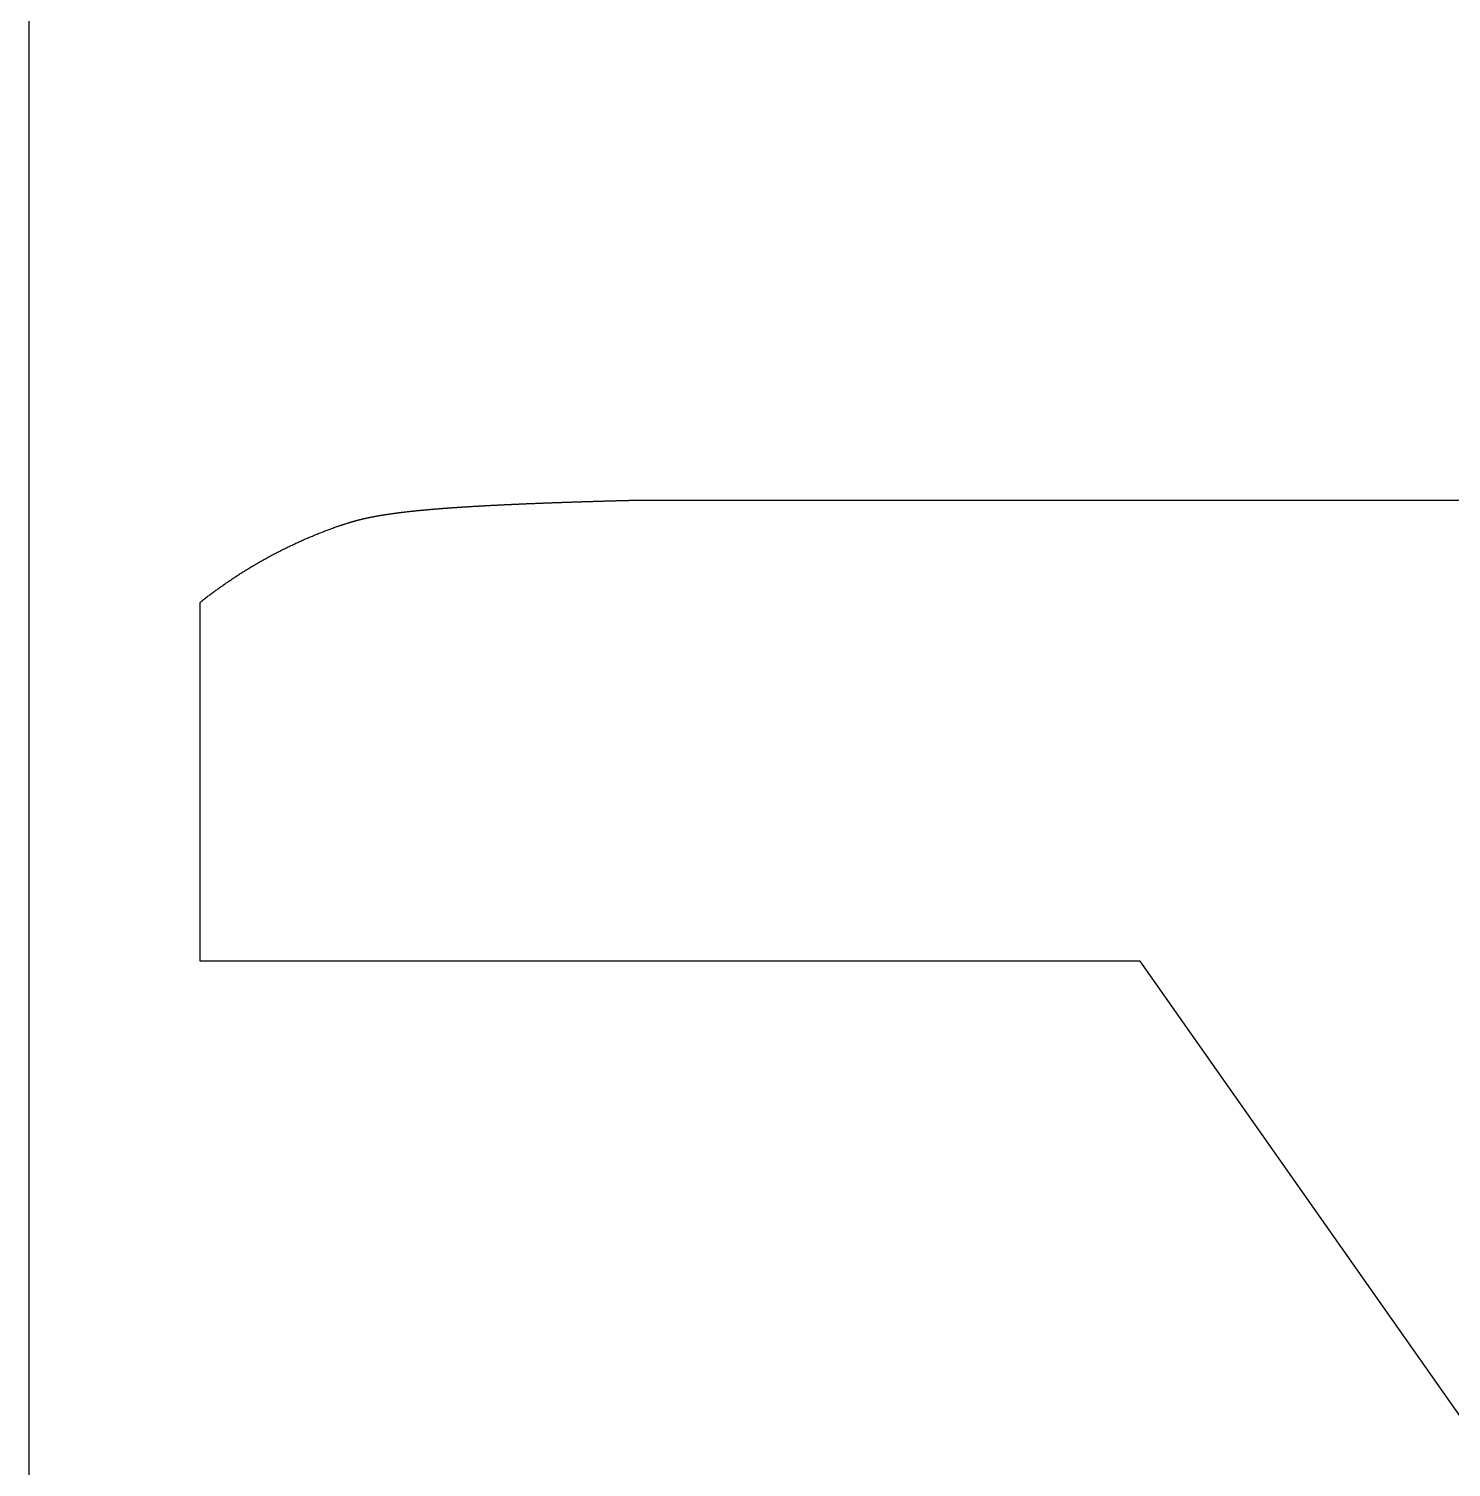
# Model space of a CAD drawing. Header units: inches. Extents: x -955 to -701, y -2062 to -1714.
# Drawn here: x -905.661 to -902.635, y -1991.693 to -1988.635 of the extents above; entities that cross this region are included whole.
import ezdxf

# ---------------------------------------------------------------- set-up
doc = ezdxf.new("R2010")
doc.units = ezdxf.units.IN
doc.header["$LTSCALE"] = 0.1
doc.header["$MEASUREMENT"] = 0
doc.layers.add('pic', color=1, linetype='Continuous')

msp = doc.modelspace()

# ---------------------------------------------------------------- linework, layer by layer
at = {"color": 7, "linetype": 'Continuous', "lineweight": 25}
msp.add_lwpolyline([(-902.57881, -1991.63687), (-903.29633, -1990.61687), (-905.29633, -1990.61687), (-905.29633, -1989.85438), (-905.29458, -1989.85298), (-905.29283, -1989.85159), (-905.29108, -1989.85021), (-905.28932, -1989.84883), (-905.28756, -1989.84745), (-905.2858, -1989.84607), (-905.28403, -1989.8447), (-905.28226, -1989.84333), (-905.28049, -1989.84197), (-905.27871, -1989.84061), (-905.27693, -1989.83925), (-905.27514, -1989.8379), (-905.27335, -1989.83656), (-905.27156, -1989.83521), (-905.26977, -1989.83387), (-905.26797, -1989.83254), (-905.26617, -1989.8312), (-905.26436, -1989.82988), (-905.26256, -1989.82855), (-905.26074, -1989.82723), (-905.25893, -1989.82591), (-905.25711, -1989.8246), (-905.25529, -1989.82329), (-905.25347, -1989.82199), (-905.25164, -1989.82069), (-905.24981, -1989.81939), (-905.24797, -1989.8181), (-905.24614, -1989.81681), (-905.2443, -1989.81553), (-905.24245, -1989.81425), (-905.24061, -1989.81297), (-905.23876, -1989.8117), (-905.2369, -1989.81043), (-905.23505, -1989.80917), (-905.23319, -1989.80791), (-905.23133, -1989.80665), (-905.22946, -1989.8054), (-905.22759, -1989.80415), (-905.22572, -1989.80291), (-905.22385, -1989.80167), (-905.22197, -1989.80043), (-905.22009, -1989.7992), (-905.21821, -1989.79798), (-905.21633, -1989.79675), (-905.21444, -1989.79554), (-905.21255, -1989.79432), (-905.21065, -1989.79311), (-905.20875, -1989.7919), (-905.20685, -1989.7907), (-905.20495, -1989.78951), (-905.20305, -1989.78831), (-905.20114, -1989.78712), (-905.19923, -1989.78594), (-905.19731, -1989.78476), (-905.19539, -1989.78358), (-905.19347, -1989.78241), (-905.19155, -1989.78124), (-905.18963, -1989.78008), (-905.1877, -1989.77892), (-905.18577, -1989.77776), (-905.18384, -1989.77661), (-905.1819, -1989.77546), (-905.17996, -1989.77432), (-905.17802, -1989.77318), (-905.17608, -1989.77205), (-905.17413, -1989.77092), (-905.17218, -1989.7698), (-905.17023, -1989.76867), (-905.16828, -1989.76756), (-905.16632, -1989.76645), (-905.16436, -1989.76534), (-905.1624, -1989.76424), (-905.16044, -1989.76314), (-905.15847, -1989.76204), (-905.1565, -1989.76095), (-905.15453, -1989.75987), (-905.15256, -1989.75879), (-905.15058, -1989.75771), (-905.14861, -1989.75664), (-905.14662, -1989.75557), (-905.14464, -1989.7545), (-905.14266, -1989.75345), (-905.14067, -1989.75239), (-905.13868, -1989.75134), (-905.13669, -1989.7503), (-905.13469, -1989.74925), (-905.13269, -1989.74822), (-905.1307, -1989.74719), (-905.12869, -1989.74616), (-905.12669, -1989.74513), (-905.12468, -1989.74412), (-905.12268, -1989.7431), (-905.12067, -1989.74209), (-905.11865, -1989.74109), (-905.11664, -1989.74009), (-905.11462, -1989.73909), (-905.1126, -1989.7381), (-905.11058, -1989.73711), (-905.10856, -1989.73613), (-905.10653, -1989.73515), (-905.10451, -1989.73418), (-905.10248, -1989.73321), (-905.10045, -1989.73225), (-905.09841, -1989.73129), (-905.09638, -1989.73034), (-905.09434, -1989.72939), (-905.0923, -1989.72844), (-905.09026, -1989.7275), (-905.08822, -1989.72657), (-905.08617, -1989.72564), (-905.08413, -1989.72471), (-905.08208, -1989.72379), (-905.08003, -1989.72287), (-905.07798, -1989.72196), (-905.07592, -1989.72105), (-905.07387, -1989.72015), (-905.07181, -1989.71925), (-905.06975, -1989.71836), (-905.06769, -1989.71747), (-905.06562, -1989.71659), (-905.06356, -1989.71571), (-905.06149, -1989.71483), (-905.05942, -1989.71396), (-905.05735, -1989.7131), (-905.05528, -1989.71224), (-905.05321, -1989.71138), (-905.05113, -1989.71053), (-905.04906, -1989.70969), (-905.04698, -1989.70885), (-905.0449, -1989.70801), (-905.04282, -1989.70718), (-905.04073, -1989.70636), (-905.03865, -1989.70554), (-905.03656, -1989.70472), (-905.03447, -1989.70391), (-905.03238, -1989.7031), (-905.03029, -1989.7023), (-905.0282, -1989.7015), (-905.02611, -1989.70071), (-905.02401, -1989.69993), (-905.02191, -1989.69914), (-905.01981, -1989.69837), (-905.01772, -1989.6976), (-905.01561, -1989.69683), (-905.01351, -1989.69607), (-905.01141, -1989.69531), (-905.0093, -1989.69456), (-905.0072, -1989.69381), (-905.00509, -1989.69307), (-905.00456, -1989.69288), (-905.0043, -1989.69279), (-905.00403, -1989.6927), (-905.00297, -1989.69233), (-905.00084, -1989.69159), (-904.99978, -1989.69122), (-904.99871, -1989.69086), (-904.99764, -1989.69049), (-904.99657, -1989.69013), (-904.99549, -1989.68977), (-904.99442, -1989.68941), (-904.99334, -1989.68905), (-904.99226, -1989.68869), (-904.99117, -1989.68833), (-904.99008, -1989.68797), (-904.98899, -1989.68762), (-904.9879, -1989.68727), (-904.98679, -1989.68691), (-904.98569, -1989.68656), (-904.98458, -1989.68621), (-904.98346, -1989.68586), (-904.98234, -1989.68551), (-904.98122, -1989.68516), (-904.98009, -1989.68482), (-904.97895, -1989.68447), (-904.97838, -1989.6843), (-904.97781, -1989.68413), (-904.97723, -1989.68396), (-904.97666, -1989.68379), (-904.97608, -1989.68362), (-904.9755, -1989.68345), (-904.97492, -1989.68328), (-904.97434, -1989.68311), (-904.97375, -1989.68294), (-904.97317, -1989.68277), (-904.97258, -1989.6826), (-904.97199, -1989.68243), (-904.9714, -1989.68226), (-904.9708, -1989.68209), (-904.97021, -1989.68192), (-904.96961, -1989.68176), (-904.96901, -1989.68159), (-904.96841, -1989.68142), (-904.9678, -1989.68125), (-904.9672, -1989.68109), (-904.96659, -1989.68092), (-904.96598, -1989.68075), (-904.96536, -1989.68059), (-904.96475, -1989.68042), (-904.96413, -1989.68026), (-904.96351, -1989.68009), (-904.96289, -1989.67993), (-904.96226, -1989.67976), (-904.96164, -1989.6796), (-904.96101, -1989.67944), (-904.96038, -1989.67927), (-904.95974, -1989.67911), (-904.95911, -1989.67895), (-904.95847, -1989.67878), (-904.95782, -1989.67862), (-904.95718, -1989.67846), (-904.95653, -1989.6783), (-904.95588, -1989.67813), (-904.95523, -1989.67797), (-904.95457, -1989.67781), (-904.95392, -1989.67765), (-904.95325, -1989.67749), (-904.95259, -1989.67733), (-904.95192, -1989.67717), (-904.95125, -1989.67701), (-904.95058, -1989.67685), (-904.94991, -1989.67669), (-904.94923, -1989.67653), (-904.94855, -1989.67637), (-904.94786, -1989.67621), (-904.94717, -1989.67606), (-904.94648, -1989.6759), (-904.94579, -1989.67574), (-904.94509, -1989.67558), (-904.94439, -1989.67543), (-904.94369, -1989.67527), (-904.94298, -1989.67511), (-904.94227, -1989.67496), (-904.94156, -1989.6748), (-904.94084, -1989.67464), (-904.94012, -1989.67449), (-904.9394, -1989.67433), (-904.93867, -1989.67418), (-904.93794, -1989.67402), (-904.9372, -1989.67387), (-904.93647, -1989.67372), (-904.93572, -1989.67356), (-904.93498, -1989.67341), (-904.93423, -1989.67325), (-904.93348, -1989.6731), (-904.93272, -1989.67295), (-904.93196, -1989.6728), (-904.9312, -1989.67264), (-904.93043, -1989.67249), (-904.92966, -1989.67234), (-904.92889, -1989.67219), (-904.92811, -1989.67204), (-904.92733, -1989.67189), (-904.92654, -1989.67174), (-904.92575, -1989.67158), (-904.92495, -1989.67143), (-904.92416, -1989.67128), (-904.92335, -1989.67113), (-904.92255, -1989.67099), (-904.92174, -1989.67084), (-904.92092, -1989.67069), (-904.9201, -1989.67054), (-904.91928, -1989.67039), (-904.91845, -1989.67024), (-904.91762, -1989.67009), (-904.91678, -1989.66995), (-904.91594, -1989.6698), (-904.9151, -1989.66965), (-904.91425, -1989.6695), (-904.91339, -1989.66936), (-904.91253, -1989.66921), (-904.91167, -1989.66907), (-904.9108, -1989.66892), (-904.90993, -1989.66877), (-904.90906, -1989.66863), (-904.90817, -1989.66848), (-904.90729, -1989.66834), (-904.9064, -1989.66819), (-904.9055, -1989.66805), (-904.9046, -1989.66791), (-904.9037, -1989.66776), (-904.90279, -1989.66762), (-904.90188, -1989.66748), (-904.90096, -1989.66733), (-904.90003, -1989.66719), (-904.8991, -1989.66705), (-904.89817, -1989.6669), (-904.89723, -1989.66676), (-904.89629, -1989.66662), (-904.89534, -1989.66648), (-904.89438, -1989.66634), (-904.89342, -1989.6662), (-904.89246, -1989.66606), (-904.89149, -1989.66592), (-904.89052, -1989.66578), (-904.88954, -1989.66564), (-904.88855, -1989.6655), (-904.88756, -1989.66536), (-904.88656, -1989.66522), (-904.88556, -1989.66508), (-904.88456, -1989.66494), (-904.88354, -1989.6648), (-904.88253, -1989.66466), (-904.8815, -1989.66452), (-904.88048, -1989.66439), (-904.87944, -1989.66425), (-904.8784, -1989.66411), (-904.87736, -1989.66397), (-904.87631, -1989.66384), (-904.87525, -1989.6637), (-904.87419, -1989.66356), (-904.87312, -1989.66343), (-904.87205, -1989.66329), (-904.87097, -1989.66316), (-904.86988, -1989.66302), (-904.86879, -1989.66289), (-904.8677, -1989.66275), (-904.86659, -1989.66262), (-904.86548, -1989.66248), (-904.86437, -1989.66235), (-904.86325, -1989.66221), (-904.86212, -1989.66208), (-904.86099, -1989.66195), (-904.85985, -1989.66181), (-904.85871, -1989.66168), (-904.85756, -1989.66155), (-904.8564, -1989.66142), (-904.85524, -1989.66128), (-904.85407, -1989.66115), (-904.85289, -1989.66102), (-904.85171, -1989.66089), (-904.85052, -1989.66076), (-904.84932, -1989.66063), (-904.84812, -1989.66049), (-904.84752, -1989.66043), (-904.84692, -1989.66036), (-904.84631, -1989.6603), (-904.8457, -1989.66023), (-904.84509, -1989.66017), (-904.84448, -1989.6601), (-904.84387, -1989.66004), (-904.84325, -1989.65997), (-904.84264, -1989.65991), (-904.84202, -1989.65984), (-904.8414, -1989.65978), (-904.84078, -1989.65971), (-904.84016, -1989.65965), (-904.83953, -1989.65959), (-904.83891, -1989.65952), (-904.83828, -1989.65946), (-904.83765, -1989.65939), (-904.83702, -1989.65933), (-904.83639, -1989.65926), (-904.83575, -1989.6592), (-904.83512, -1989.65913), (-904.83448, -1989.65907), (-904.83384, -1989.65901), (-904.8332, -1989.65894), (-904.83255, -1989.65888), (-904.83191, -1989.65882), (-904.83126, -1989.65875), (-904.83062, -1989.65869), (-904.82997, -1989.65862), (-904.82932, -1989.65856), (-904.82866, -1989.6585), (-904.82801, -1989.65843), (-904.82735, -1989.65837), (-904.82669, -1989.65831), (-904.82603, -1989.65824), (-904.82537, -1989.65818), (-904.82471, -1989.65812), (-904.82404, -1989.65805), (-904.82338, -1989.65799), (-904.82271, -1989.65793), (-904.82204, -1989.65786), (-904.82136, -1989.6578), (-904.82069, -1989.65774), (-904.82001, -1989.65768), (-904.81934, -1989.65761), (-904.81866, -1989.65755), (-904.81798, -1989.65749), (-904.81729, -1989.65742), (-904.81661, -1989.65736), (-904.81592, -1989.6573), (-904.81523, -1989.65724), (-904.81454, -1989.65718), (-904.81385, -1989.65711), (-904.81316, -1989.65705), (-904.81246, -1989.65699), (-904.81177, -1989.65693), (-904.81107, -1989.65686), (-904.81037, -1989.6568), (-904.80966, -1989.65674), (-904.80896, -1989.65668), (-904.80825, -1989.65662), (-904.80754, -1989.65655), (-904.80683, -1989.65649), (-904.80612, -1989.65643), (-904.80541, -1989.65637), (-904.80469, -1989.65631), (-904.80398, -1989.65625), (-904.80326, -1989.65619), (-904.80253, -1989.65612), (-904.80181, -1989.65606), (-904.80109, -1989.656), (-904.80036, -1989.65594), (-904.79963, -1989.65588), (-904.7989, -1989.65582), (-904.79817, -1989.65576), (-904.79743, -1989.6557), (-904.7967, -1989.65564), (-904.79596, -1989.65557), (-904.79522, -1989.65551), (-904.79448, -1989.65545), (-904.79373, -1989.65539), (-904.79299, -1989.65533), (-904.79224, -1989.65527), (-904.79149, -1989.65521), (-904.79074, -1989.65515), (-904.78998, -1989.65509), (-904.78923, -1989.65503), (-904.78847, -1989.65497), (-904.78771, -1989.65491), (-904.78695, -1989.65485), (-904.78619, -1989.65479), (-904.78542, -1989.65473), (-904.78465, -1989.65467), (-904.78389, -1989.65461), (-904.78311, -1989.65455), (-904.78234, -1989.65449), (-904.78157, -1989.65443), (-904.78079, -1989.65437), (-904.78001, -1989.65431), (-904.77923, -1989.65425), (-904.77845, -1989.65419), (-904.77766, -1989.65413), (-904.77687, -1989.65407), (-904.77609, -1989.65401), (-904.77529, -1989.65395), (-904.7745, -1989.65389), (-904.77371, -1989.65383), (-904.77291, -1989.65377), (-904.77211, -1989.65372), (-904.77131, -1989.65366), (-904.77051, -1989.6536), (-904.7697, -1989.65354), (-904.76889, -1989.65348), (-904.76808, -1989.65342), (-904.76727, -1989.65336), (-904.76646, -1989.6533), (-904.76564, -1989.65324), (-904.76483, -1989.65319), (-904.76401, -1989.65313), (-904.76319, -1989.65307), (-904.76236, -1989.65301), (-904.76154, -1989.65295), (-904.76071, -1989.65289), (-904.75988, -1989.65283), (-904.75905, -1989.65278), (-904.75821, -1989.65272), (-904.75738, -1989.65266), (-904.75654, -1989.6526), (-904.7557, -1989.65254), (-904.75486, -1989.65249), (-904.75401, -1989.65243), (-904.75317, -1989.65237), (-904.75232, -1989.65231), (-904.75147, -1989.65225), (-904.75061, -1989.6522), (-904.74976, -1989.65214), (-904.7489, -1989.65208), (-904.74804, -1989.65202), (-904.74718, -1989.65197), (-904.74632, -1989.65191), (-904.74545, -1989.65185), (-904.74458, -1989.65179), (-904.74371, -1989.65174), (-904.74284, -1989.65168), (-904.74197, -1989.65162), (-904.74109, -1989.65157), (-904.74021, -1989.65151), (-904.73933, -1989.65145), (-904.73845, -1989.65139), (-904.73756, -1989.65134), (-904.73668, -1989.65128), (-904.73579, -1989.65122), (-904.73489, -1989.65117), (-904.734, -1989.65111), (-904.7331, -1989.65105), (-904.73221, -1989.651), (-904.73131, -1989.65094), (-904.7304, -1989.65088), (-904.7295, -1989.65083), (-904.72859, -1989.65077), (-904.72768, -1989.65072), (-904.72677, -1989.65066), (-904.72586, -1989.6506), (-904.72494, -1989.65055), (-904.72402, -1989.65049), (-904.7231, -1989.65043), (-904.72218, -1989.65038), (-904.72125, -1989.65032), (-904.72033, -1989.65027), (-904.7194, -1989.65021), (-904.71847, -1989.65015), (-904.71753, -1989.6501), (-904.7166, -1989.65004), (-904.71566, -1989.64999), (-904.71472, -1989.64993), (-904.71377, -1989.64988), (-904.71283, -1989.64982), (-904.71188, -1989.64977), (-904.71093, -1989.64971), (-904.70998, -1989.64966), (-904.70902, -1989.6496), (-904.70807, -1989.64954), (-904.70711, -1989.64949), (-904.70615, -1989.64943), (-904.70518, -1989.64938), (-904.70422, -1989.64932), (-904.70325, -1989.64927), (-904.70228, -1989.64921), (-904.7013, -1989.64916), (-904.70033, -1989.64911), (-904.69935, -1989.64905), (-904.69837, -1989.649), (-904.69739, -1989.64894), (-904.6964, -1989.64889), (-904.69542, -1989.64883), (-904.69443, -1989.64878), (-904.69344, -1989.64872), (-904.69244, -1989.64867), (-904.69144, -1989.64861), (-904.69045, -1989.64856), (-904.68944, -1989.64851), (-904.68844, -1989.64845), (-904.68744, -1989.6484), (-904.68643, -1989.64834), (-904.68542, -1989.64829), (-904.6844, -1989.64824), (-904.68339, -1989.64818), (-904.68237, -1989.64813), (-904.68135, -1989.64807), (-904.68033, -1989.64802), (-904.6793, -1989.64797), (-904.67827, -1989.64791), (-904.67724, -1989.64786), (-904.67621, -1989.64781), (-904.67518, -1989.64775), (-904.67414, -1989.6477), (-904.6731, -1989.64765), (-904.67206, -1989.64759), (-904.67101, -1989.64754), (-904.66997, -1989.64749), (-904.66892, -1989.64743), (-904.66786, -1989.64738), (-904.66681, -1989.64733), (-904.66575, -1989.64727), (-904.66469, -1989.64722), (-904.66363, -1989.64717), (-904.66257, -1989.64711), (-904.6615, -1989.64706), (-904.66043, -1989.64701), (-904.65936, -1989.64696), (-904.65829, -1989.6469), (-904.65721, -1989.64685), (-904.65613, -1989.6468), (-904.65505, -1989.64675), (-904.65396, -1989.64669), (-904.65288, -1989.64664), (-904.65179, -1989.64659), (-904.6507, -1989.64654), (-904.6496, -1989.64648), (-904.64851, -1989.64643), (-904.64741, -1989.64638), (-904.64631, -1989.64633), (-904.6452, -1989.64628), (-904.64409, -1989.64622), (-904.64298, -1989.64617), (-904.64187, -1989.64612), (-904.64076, -1989.64607), (-904.63964, -1989.64602), (-904.63852, -1989.64596), (-904.6374, -1989.64591), (-904.63627, -1989.64586), (-904.63515, -1989.64581), (-904.63402, -1989.64576), (-904.63289, -1989.64571), (-904.63175, -1989.64565), (-904.63061, -1989.6456), (-904.62947, -1989.64555), (-904.62833, -1989.6455), (-904.62718, -1989.64545), (-904.62604, -1989.6454), (-904.62489, -1989.64535), (-904.62373, -1989.6453), (-904.62258, -1989.64524), (-904.62142, -1989.64519), (-904.62026, -1989.64514), (-904.61909, -1989.64509), (-904.61793, -1989.64504), (-904.61676, -1989.64499), (-904.61559, -1989.64494), (-904.61441, -1989.64489), (-904.61324, -1989.64484), (-904.61206, -1989.64479), (-904.61088, -1989.64474), (-904.60969, -1989.64469), (-904.6085, -1989.64464), (-904.60731, -1989.64459), (-904.60612, -1989.64454), (-904.60492, -1989.64448), (-904.60373, -1989.64443), (-904.60253, -1989.64438), (-904.60132, -1989.64433), (-904.60012, -1989.64428), (-904.59891, -1989.64423), (-904.5977, -1989.64418), (-904.59648, -1989.64413), (-904.59527, -1989.64408), (-904.59405, -1989.64403), (-904.59282, -1989.64398), (-904.5916, -1989.64393), (-904.59037, -1989.64388), (-904.58914, -1989.64384), (-904.58791, -1989.64379), (-904.58667, -1989.64374), (-904.58543, -1989.64369), (-904.58419, -1989.64364), (-904.58295, -1989.64359), (-904.5817, -1989.64354), (-904.58045, -1989.64349), (-904.5792, -1989.64344), (-904.57794, -1989.64339), (-904.57669, -1989.64334), (-904.57543, -1989.64329), (-904.57416, -1989.64324), (-904.5729, -1989.64319), (-904.57163, -1989.64314), (-904.57036, -1989.6431), (-904.56908, -1989.64305), (-904.56781, -1989.643), (-904.56653, -1989.64295), (-904.56524, -1989.6429), (-904.56396, -1989.64285), (-904.56267, -1989.6428), (-904.56138, -1989.64275), (-904.56008, -1989.64271), (-904.55879, -1989.64266), (-904.55749, -1989.64261), (-904.55619, -1989.64256), (-904.55488, -1989.64251), (-904.55357, -1989.64246), (-904.55226, -1989.64242), (-904.55095, -1989.64237), (-904.54963, -1989.64232), (-904.54831, -1989.64227), (-904.54699, -1989.64222), (-904.54566, -1989.64217), (-904.54434, -1989.64213), (-904.54301, -1989.64208), (-904.54167, -1989.64203), (-904.54034, -1989.64198), (-904.539, -1989.64193), (-904.53765, -1989.64189), (-904.53631, -1989.64184), (-904.53496, -1989.64179), (-904.53361, -1989.64174), (-904.53226, -1989.6417), (-904.5309, -1989.64165), (-904.52954, -1989.6416), (-904.52818, -1989.64155), (-904.52681, -1989.64151), (-904.52545, -1989.64146), (-904.52407, -1989.64141), (-904.5227, -1989.64136), (-904.52132, -1989.64132), (-904.51994, -1989.64127), (-904.51856, -1989.64122), (-904.51718, -1989.64118), (-904.51579, -1989.64113), (-904.5144, -1989.64108), (-904.513, -1989.64104), (-904.5116, -1989.64099), (-904.5102, -1989.64094), (-904.5088, -1989.64089), (-904.50739, -1989.64085), (-904.50598, -1989.6408), (-904.50457, -1989.64075), (-904.50316, -1989.64071), (-904.50174, -1989.64066), (-904.50032, -1989.64061), (-904.49889, -1989.64057), (-904.49747, -1989.64052), (-904.49604, -1989.64048), (-904.4946, -1989.64043), (-904.49317, -1989.64038), (-904.49173, -1989.64034), (-904.49029, -1989.64029), (-904.48884, -1989.64024), (-904.48739, -1989.6402), (-904.48594, -1989.64015), (-904.48449, -1989.64011), (-904.48303, -1989.64006), (-904.48157, -1989.64001), (-904.48011, -1989.63997), (-904.47864, -1989.63992), (-904.47717, -1989.63988), (-904.4757, -1989.63983), (-904.47423, -1989.63979), (-904.47275, -1989.63974), (-904.47127, -1989.63969), (-904.46978, -1989.63965), (-904.46829, -1989.6396), (-904.4668, -1989.63956), (-904.46531, -1989.63951), (-904.46381, -1989.63947), (-904.46231, -1989.63942), (-904.46081, -1989.63938), (-904.4593, -1989.63933), (-904.4578, -1989.63929), (-904.45628, -1989.63924), (-904.45477, -1989.6392), (-904.45325, -1989.63915), (-904.45173, -1989.63911), (-904.4502, -1989.63906), (-904.44868, -1989.63902), (-904.44715, -1989.63897), (-904.44561, -1989.63893), (-904.44408, -1989.63888), (-904.44254, -1989.63884), (-904.44099, -1989.63879), (-904.43945, -1989.63875), (-904.4379, -1989.6387), (-904.43634, -1989.63866), (-904.43479, -1989.63861), (-904.43323, -1989.63857), (-904.43167, -1989.63852), (-904.4301, -1989.63848), (-904.42853, -1989.63844), (-904.42696, -1989.63839), (-904.42539, -1989.63835), (-904.42381, -1989.6383), (-904.42223, -1989.63826), (-904.42065, -1989.63821), (-904.41906, -1989.63817), (-904.41747, -1989.63813), (-904.41587, -1989.63808), (-904.41428, -1989.63804), (-904.41268, -1989.63799), (-904.41107, -1989.63795), (-904.40947, -1989.63791), (-904.40786, -1989.63786), (-904.40625, -1989.63782), (-904.40463, -1989.63778), (-904.40301, -1989.63773), (-904.40139, -1989.63769), (-904.39976, -1989.63764), (-904.39813, -1989.6376), (-904.3965, -1989.63756), (-904.39486, -1989.63751), (-904.39323, -1989.63747), (-904.39158, -1989.63743), (-904.38994, -1989.63738), (-904.38829, -1989.63734), (-904.38664, -1989.6373), (-904.38498, -1989.63725), (-904.38333, -1989.63721), (-904.38166, -1989.63717), (-904.38, -1989.63713), (-904.37833, -1989.63708), (-904.37666, -1989.63704), (-904.37499, -1989.637), (-904.37331, -1989.63695), (-904.37163, -1989.63691), (-904.36994, -1989.63687), (-841.94146, -1989.63687)], dxfattribs=at)
at = {"layer": 'pic', "color": 1}
msp.add_lwpolyline([(-905.6606, -2004.52627), (-792.1606, -2004.52627), (-792.1606, -1961.52627), (-905.6606, -1961.52627)], close=True, dxfattribs=at)

doc.saveas('drawing.dxf')
